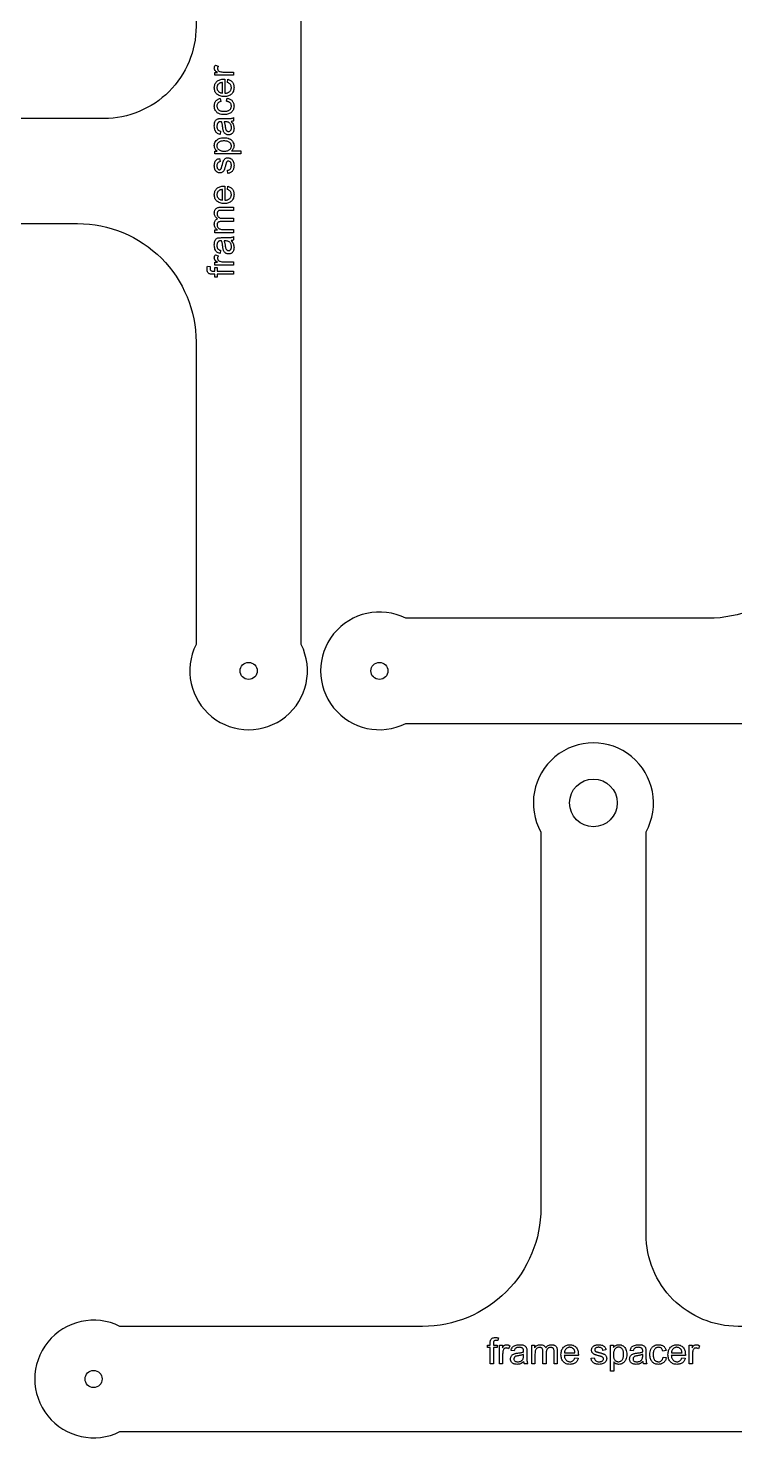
# Model space of a CAD drawing. Header units: millimetres. Extents: x 18 to 1175, y 18 to 1174.
# Drawn here: x 531 to 853, y 18 to 661 of the extents above; entities that cross this region are included whole.
import ezdxf

# ---------------------------------------------------------------- set-up
doc = ezdxf.new("R2010")
doc.units = ezdxf.units.MM
doc.layers.add('cut', color=5, linetype='Continuous', true_color=0x0000ff)
doc.layers.add('line engraving', color=1, linetype='Continuous', true_color=0xff0000)

msp = doc.modelspace()

# ---------------------------------------------------------------- linework, layer by layer
at = {"layer": 'cut', "color": 5, "true_color": 0x0000ff}
for points in [[(565.22, 619.86), (381.62, 619.86, 1.695342), (381.72, 571.91), (553.22, 571.91, -0.414214), (607.22, 517.91), (607.22, 379.86, 1.618034), (655.22, 379.86), (655.22, 811.86, 1.618034), (607.22, 811.86), (607.22, 661.86, -0.414214)], [(942.88, 433.86), (942.88, 617.46, 1.695342), (894.94, 617.36), (894.94, 445.86, -0.414214), (840.94, 391.86), (702.88, 391.86, 1.618034), (702.88, 343.86), (1134.88, 343.86, 1.618034), (1134.88, 391.86), (984.88, 391.86, -0.414214)], [(812.5, 110.83), (812.5, 294.43, 1.695342), (764.55, 294.33), (764.55, 122.83, -0.414214), (710.55, 68.83), (572.5, 68.83, 1.618034), (572.5, 20.83), (1004.5, 20.83, 1.618034), (1004.5, 68.83), (854.5, 68.83, -0.414214)]]:
    msp.add_lwpolyline(points, format="xyb", close=True, dxfattribs=at)
for centre, radius in [((631.22, 367.86), 3.9), ((690.88, 367.86), 3.9), ((788.5, 307.63), 10.9), ((560.5, 44.83), 3.9)]:
    msp.add_circle(centre, radius, dxfattribs=at)
at = {"layer": 'line engraving', "color": 1, "true_color": 0xff0000}
for points in [[(624.35, 639.57), (615.76, 639.57), (615.76, 640.88), (617.06, 640.88), (616.64, 641.12), (616.3, 641.36), (616.04, 641.59), (615.86, 641.8), (615.73, 642.02), (615.64, 642.25), (615.58, 642.49), (615.57, 642.74), (615.6, 643.11), (615.68, 643.48), (615.83, 643.86), (616.04, 644.23), (617.39, 643.73), (617.25, 643.47), (617.15, 643.2), (617.09, 642.93), (617.07, 642.66), (617.09, 642.43), (617.14, 642.21), (617.23, 642), (617.36, 641.81), (617.52, 641.63), (617.7, 641.48), (617.91, 641.36), (618.15, 641.26), (618.55, 641.16), (618.97, 641.08), (619.4, 641.04), (619.85, 641.02), (624.35, 641.02), (624.35, 639.57)], [(621.58, 636.25), (621.77, 637.75), (622.09, 637.66), (622.39, 637.54), (622.68, 637.4), (622.94, 637.25), (623.19, 637.07), (623.42, 636.88), (623.63, 636.67), (623.82, 636.44), (623.99, 636.19), (624.14, 635.92), (624.26, 635.64), (624.36, 635.34), (624.44, 635.02), (624.5, 634.69), (624.53, 634.34), (624.55, 633.98), (624.53, 633.52), (624.47, 633.08), (624.38, 632.67), (624.26, 632.29), (624.09, 631.92), (623.89, 631.59), (623.66, 631.28), (623.38, 630.99), (623.08, 630.73), (622.75, 630.5), (622.38, 630.31), (621.99, 630.16), (621.57, 630.04), (621.12, 629.95), (620.64, 629.9), (620.13, 629.88), (619.6, 629.9), (619.11, 629.95), (618.64, 630.04), (618.2, 630.16), (617.8, 630.32), (617.42, 630.51), (617.08, 630.74), (616.76, 631), (616.48, 631.29), (616.24, 631.6), (616.03, 631.93), (615.87, 632.28), (615.73, 632.65), (615.64, 633.05), (615.59, 633.46), (615.57, 633.9), (615.58, 634.32), (615.64, 634.72), (615.73, 635.1), (615.86, 635.46), (616.02, 635.8), (616.23, 636.12), (616.46, 636.43), (616.74, 636.71), (617.05, 636.97), (617.39, 637.19), (617.75, 637.38), (618.15, 637.53), (618.58, 637.65), (619.04, 637.73), (619.52, 637.79), (620.04, 637.8), (620.11, 637.8), (620.2, 637.8), (620.31, 637.8), (620.43, 637.79), (620.43, 631.39), (620.77, 631.42), (621.09, 631.47), (621.4, 631.54), (621.68, 631.63), (621.94, 631.74), (622.18, 631.87), (622.4, 632.02), (622.6, 632.19), (622.77, 632.37), (622.93, 632.57), (623.05, 632.78), (623.16, 633), (623.24, 633.23), (623.3, 633.47), (623.34, 633.72), (623.35, 633.98), (623.32, 634.37), (623.24, 634.73), (623.11, 635.05), (622.93, 635.35), (622.69, 635.62), (622.38, 635.86), (622.01, 636.07), (621.58, 636.25)], [(619.23, 631.47), (619.23, 636.27), (618.97, 636.24), (618.72, 636.19), (618.49, 636.14), (618.28, 636.08), (618.09, 636.01), (617.91, 635.92), (617.75, 635.82), (617.6, 635.72), (617.41, 635.54), (617.24, 635.34), (617.09, 635.14), (616.97, 634.92), (616.88, 634.68), (616.82, 634.44), (616.78, 634.18), (616.76, 633.91), (616.77, 633.67), (616.81, 633.43), (616.86, 633.2), (616.93, 632.99), (617.03, 632.78), (617.14, 632.59), (617.28, 632.4), (617.44, 632.22), (617.61, 632.06), (617.8, 631.92), (618, 631.8), (618.22, 631.69), (618.45, 631.61), (618.7, 631.54), (618.96, 631.5), (619.23, 631.47)], [(621.2, 627.69), (621.39, 629.12), (621.75, 629.05), (622.09, 628.96), (622.41, 628.84), (622.71, 628.7), (622.99, 628.54), (623.25, 628.36), (623.49, 628.15), (623.71, 627.92), (623.9, 627.67), (624.07, 627.41), (624.22, 627.13), (624.34, 626.84), (624.43, 626.54), (624.49, 626.22), (624.53, 625.89), (624.55, 625.55), (624.53, 625.12), (624.47, 624.71), (624.38, 624.32), (624.26, 623.96), (624.1, 623.61), (623.9, 623.29), (623.66, 622.99), (623.39, 622.71), (623.09, 622.46), (622.75, 622.24), (622.39, 622.06), (621.99, 621.91), (621.56, 621.79), (621.1, 621.71), (620.61, 621.66), (620.09, 621.64), (619.41, 621.67), (618.78, 621.75), (618.2, 621.9), (617.65, 622.1), (617.4, 622.22), (617.16, 622.36), (616.94, 622.51), (616.74, 622.68), (616.55, 622.86), (616.38, 623.06), (616.23, 623.28), (616.09, 623.5), (615.86, 623.99), (615.7, 624.49), (615.6, 625.01), (615.57, 625.55), (615.58, 625.9), (615.61, 626.22), (615.67, 626.53), (615.74, 626.83), (615.84, 627.11), (615.96, 627.37), (616.11, 627.61), (616.27, 627.84), (616.46, 628.06), (616.67, 628.25), (616.89, 628.42), (617.13, 628.57), (617.39, 628.71), (617.67, 628.82), (617.97, 628.91), (618.28, 628.98), (618.5, 627.57), (618.1, 627.45), (617.74, 627.29), (617.45, 627.09), (617.2, 626.85), (617.01, 626.58), (616.87, 626.29), (616.79, 625.96), (616.76, 625.61), (616.78, 625.34), (616.81, 625.09), (616.87, 624.84), (616.96, 624.61), (617.07, 624.4), (617.21, 624.19), (617.37, 624), (617.55, 623.82), (617.76, 623.66), (618, 623.52), (618.27, 623.4), (618.57, 623.31), (618.9, 623.23), (619.25, 623.18), (619.64, 623.15), (620.05, 623.14), (620.47, 623.15), (620.85, 623.18), (621.21, 623.23), (621.54, 623.3), (621.84, 623.4), (622.11, 623.51), (622.35, 623.64), (622.56, 623.8), (622.75, 623.97), (622.91, 624.16), (623.04, 624.35), (623.15, 624.56), (623.24, 624.79), (623.3, 625.02), (623.34, 625.27), (623.35, 625.53), (623.32, 625.94), (623.22, 626.32), (623.05, 626.66), (622.82, 626.96), (622.68, 627.1), (622.52, 627.22), (622.35, 627.33), (622.16, 627.43), (621.94, 627.52), (621.72, 627.59), (621.47, 627.65), (621.2, 627.69)], [(623.29, 618.48), (623.61, 618.08), (623.88, 617.68), (624.1, 617.3), (624.26, 616.92), (624.39, 616.54), (624.47, 616.14), (624.53, 615.74), (624.55, 615.31), (624.53, 614.97), (624.5, 614.65), (624.45, 614.34), (624.37, 614.06), (624.28, 613.8), (624.16, 613.56), (624.02, 613.34), (623.85, 613.14), (623.68, 612.96), (623.48, 612.8), (623.28, 612.67), (623.07, 612.57), (622.84, 612.48), (622.6, 612.42), (622.35, 612.39), (622.09, 612.38), (621.78, 612.39), (621.48, 612.45), (621.2, 612.54), (620.93, 612.66), (620.69, 612.82), (620.46, 613), (620.27, 613.19), (620.1, 613.42), (619.95, 613.66), (619.82, 613.91), (619.71, 614.18), (619.62, 614.46), (619.56, 614.71), (619.51, 615), (619.45, 615.35), (619.4, 615.76), (619.35, 616.18), (619.29, 616.58), (619.23, 616.95), (619.17, 617.29), (619.11, 617.6), (619.04, 617.88), (618.97, 618.13), (618.9, 618.36), (618.76, 618.36), (618.65, 618.36), (618.57, 618.36), (618.52, 618.36), (618.3, 618.36), (618.11, 618.34), (617.93, 618.31), (617.76, 618.26), (617.61, 618.2), (617.48, 618.13), (617.36, 618.05), (617.27, 617.95), (617.15, 617.8), (617.05, 617.64), (616.96, 617.46), (616.9, 617.26), (616.84, 617.04), (616.8, 616.81), (616.78, 616.56), (616.77, 616.29), (616.78, 616.04), (616.79, 615.81), (616.82, 615.6), (616.86, 615.4), (616.91, 615.22), (616.97, 615.05), (617.05, 614.91), (617.13, 614.78), (617.35, 614.55), (617.63, 614.35), (617.98, 614.18), (618.41, 614.05), (618.21, 612.63), (617.78, 612.74), (617.39, 612.88), (617.04, 613.06), (616.74, 613.27), (616.47, 613.51), (616.24, 613.81), (616.04, 614.16), (615.87, 614.55), (615.74, 614.99), (615.64, 615.46), (615.59, 615.97), (615.57, 616.5), (615.58, 617.03), (615.63, 617.5), (615.71, 617.92), (615.83, 618.29), (615.96, 618.61), (616.12, 618.89), (616.29, 619.12), (616.48, 619.3), (616.69, 619.45), (616.92, 619.58), (617.18, 619.68), (617.47, 619.75), (617.69, 619.79), (617.99, 619.81), (618.36, 619.82), (618.81, 619.83), (620.75, 619.83), (621.24, 619.83), (621.67, 619.83), (622.06, 619.84), (622.41, 619.85), (622.71, 619.86), (622.96, 619.88), (623.16, 619.9), (623.32, 619.92), (623.59, 619.98), (623.85, 620.06), (624.1, 620.16), (624.35, 620.29), (624.35, 618.77), (624.12, 618.66), (623.86, 618.58), (623.59, 618.52), (623.29, 618.48)], [(620.04, 618.36), (620.12, 618.14), (620.2, 617.91), (620.27, 617.65), (620.34, 617.36), (620.41, 617.05), (620.47, 616.72), (620.53, 616.36), (620.59, 615.98), (620.66, 615.56), (620.73, 615.21), (620.8, 614.93), (620.88, 614.71), (620.97, 614.53), (621.08, 614.38), (621.21, 614.24), (621.35, 614.13), (621.51, 614.04), (621.68, 613.98), (621.86, 613.94), (622.05, 613.93), (622.33, 613.96), (622.58, 614.04), (622.81, 614.18), (623.02, 614.37), (623.19, 614.62), (623.31, 614.91), (623.38, 615.26), (623.41, 615.66), (623.38, 616.07), (623.31, 616.46), (623.2, 616.82), (623.04, 617.16), (622.84, 617.46), (622.6, 617.73), (622.33, 617.95), (622.03, 618.12), (621.75, 618.22), (621.42, 618.3), (621.03, 618.34), (620.57, 618.36), (620.04, 618.36)], [(627.64, 603.66), (615.76, 603.66), (615.76, 604.98), (616.88, 604.98), (616.57, 605.23), (616.3, 605.48), (616.08, 605.75), (615.89, 606.04), (615.75, 606.35), (615.65, 606.7), (615.59, 607.07), (615.57, 607.47), (615.6, 608.01), (615.71, 608.51), (615.88, 608.98), (616.13, 609.42), (616.44, 609.81), (616.82, 610.15), (617.24, 610.45), (617.73, 610.69), (618.26, 610.87), (618.81, 611.01), (619.39, 611.09), (619.99, 611.11), (620.63, 611.09), (621.24, 611), (621.82, 610.85), (622.37, 610.64), (622.62, 610.52), (622.86, 610.38), (623.09, 610.23), (623.3, 610.06), (623.49, 609.88), (623.67, 609.69), (623.84, 609.49), (623.98, 609.27), (624.23, 608.81), (624.41, 608.34), (624.51, 607.86), (624.55, 607.37), (624.53, 607.01), (624.47, 606.68), (624.37, 606.36), (624.24, 606.06), (624.07, 605.79), (623.89, 605.54), (623.69, 605.31), (623.46, 605.11), (627.64, 605.11), (627.64, 603.66)], [(620.1, 604.97), (620.51, 604.99), (620.88, 605.02), (621.23, 605.07), (621.55, 605.14), (621.84, 605.24), (622.11, 605.35), (622.34, 605.49), (622.56, 605.65), (622.74, 605.82), (622.9, 606), (623.04, 606.19), (623.15, 606.39), (623.24, 606.6), (623.3, 606.81), (623.34, 607.04), (623.35, 607.27), (623.34, 607.51), (623.3, 607.74), (623.23, 607.96), (623.14, 608.17), (623.03, 608.38), (622.89, 608.57), (622.72, 608.76), (622.53, 608.93), (622.31, 609.1), (622.06, 609.24), (621.78, 609.36), (621.48, 609.45), (621.15, 609.53), (620.79, 609.58), (620.4, 609.62), (619.98, 609.63), (619.59, 609.62), (619.21, 609.58), (618.87, 609.53), (618.55, 609.46), (618.25, 609.36), (617.98, 609.25), (617.74, 609.11), (617.52, 608.95), (617.33, 608.78), (617.17, 608.6), (617.03, 608.41), (616.91, 608.21), (616.82, 608), (616.76, 607.79), (616.72, 607.57), (616.71, 607.34), (616.72, 607.11), (616.76, 606.89), (616.83, 606.67), (616.92, 606.46), (617.05, 606.26), (617.2, 606.06), (617.37, 605.87), (617.58, 605.69), (617.81, 605.52), (618.06, 605.38), (618.34, 605.25), (618.64, 605.15), (618.97, 605.08), (619.32, 605.02), (619.7, 604.99), (620.1, 604.97)], [(621.79, 594.79), (621.56, 596.23), (621.97, 596.32), (622.33, 596.46), (622.63, 596.66), (622.89, 596.91), (623.09, 597.21), (623.23, 597.57), (623.32, 597.98), (623.35, 598.45), (623.34, 598.7), (623.32, 598.92), (623.29, 599.13), (623.25, 599.33), (623.19, 599.51), (623.12, 599.67), (623.04, 599.81), (622.94, 599.94), (622.73, 600.16), (622.5, 600.31), (622.25, 600.4), (621.98, 600.43), (621.75, 600.4), (621.54, 600.32), (621.36, 600.19), (621.2, 600), (621.15, 599.91), (621.1, 599.79), (621.04, 599.65), (620.98, 599.48), (620.92, 599.28), (620.85, 599.05), (620.78, 598.79), (620.71, 598.51), (620.61, 598.13), (620.52, 597.77), (620.42, 597.45), (620.33, 597.16), (620.25, 596.89), (620.17, 596.66), (620.09, 596.46), (620.01, 596.29), (619.85, 596), (619.66, 595.75), (619.44, 595.53), (619.19, 595.35), (618.93, 595.21), (618.65, 595.11), (618.35, 595.05), (618.04, 595.03), (617.76, 595.05), (617.49, 595.1), (617.23, 595.18), (616.98, 595.3), (616.74, 595.44), (616.53, 595.61), (616.34, 595.8), (616.16, 596.01), (616.04, 596.2), (615.93, 596.41), (615.83, 596.66), (615.74, 596.94), (615.66, 597.24), (615.61, 597.55), (615.58, 597.87), (615.57, 598.2), (615.58, 598.69), (615.64, 599.15), (615.73, 599.57), (615.86, 599.97), (616.02, 600.33), (616.2, 600.64), (616.41, 600.89), (616.65, 601.1), (616.92, 601.27), (617.23, 601.41), (617.58, 601.52), (617.98, 601.6), (618.17, 600.18), (617.86, 600.11), (617.58, 599.99), (617.34, 599.83), (617.14, 599.62), (616.97, 599.36), (616.86, 599.05), (616.79, 598.7), (616.76, 598.3), (616.77, 598.06), (616.78, 597.84), (616.81, 597.63), (616.85, 597.44), (616.89, 597.27), (616.95, 597.12), (617.02, 596.99), (617.1, 596.87), (617.27, 596.68), (617.46, 596.55), (617.66, 596.47), (617.87, 596.44), (618.01, 596.45), (618.14, 596.48), (618.26, 596.54), (618.38, 596.62), (618.49, 596.72), (618.6, 596.85), (618.69, 597), (618.77, 597.18), (618.79, 597.24), (618.82, 597.34), (618.86, 597.46), (618.9, 597.61), (618.95, 597.78), (619.01, 597.98), (619.07, 598.21), (619.14, 598.46), (619.24, 598.83), (619.34, 599.18), (619.43, 599.49), (619.52, 599.77), (619.6, 600.03), (619.68, 600.25), (619.75, 600.45), (619.82, 600.62), (619.96, 600.91), (620.14, 601.16), (620.35, 601.39), (620.58, 601.58), (620.85, 601.73), (621.14, 601.84), (621.47, 601.9), (621.83, 601.93), (622.19, 601.9), (622.53, 601.82), (622.87, 601.69), (623.2, 601.5), (623.5, 601.26), (623.77, 600.98), (624, 600.65), (624.19, 600.27), (624.35, 599.86), (624.46, 599.42), (624.52, 598.96), (624.55, 598.46), (624.53, 598.06), (624.5, 597.68), (624.45, 597.32), (624.37, 596.99), (624.27, 596.68), (624.15, 596.4), (624.01, 596.14), (623.85, 595.91), (623.67, 595.7), (623.46, 595.51), (623.23, 595.34), (622.99, 595.19), (622.72, 595.06), (622.43, 594.95), (622.12, 594.86), (621.79, 594.79)], [(621.58, 587.44), (621.77, 588.94), (622.09, 588.84), (622.39, 588.73), (622.68, 588.59), (622.94, 588.43), (623.19, 588.26), (623.42, 588.07), (623.63, 587.85), (623.82, 587.62), (623.99, 587.37), (624.14, 587.11), (624.26, 586.83), (624.36, 586.53), (624.44, 586.21), (624.5, 585.88), (624.53, 585.53), (624.55, 585.16), (624.53, 584.7), (624.47, 584.27), (624.38, 583.86), (624.26, 583.47), (624.09, 583.11), (623.89, 582.78), (623.66, 582.46), (623.38, 582.17), (623.08, 581.92), (622.75, 581.69), (622.38, 581.5), (621.99, 581.35), (621.57, 581.23), (621.12, 581.14), (620.64, 581.09), (620.13, 581.07), (619.6, 581.09), (619.11, 581.14), (618.64, 581.23), (618.2, 581.35), (617.8, 581.51), (617.42, 581.7), (617.08, 581.92), (616.76, 582.19), (616.48, 582.48), (616.24, 582.79), (616.03, 583.12), (615.87, 583.47), (615.73, 583.84), (615.64, 584.23), (615.59, 584.65), (615.57, 585.08), (615.58, 585.5), (615.64, 585.9), (615.73, 586.29), (615.86, 586.65), (616.02, 586.99), (616.23, 587.31), (616.46, 587.61), (616.74, 587.9), (617.05, 588.15), (617.39, 588.38), (617.75, 588.56), (618.15, 588.72), (618.58, 588.84), (619.04, 588.92), (619.52, 588.97), (620.04, 588.99), (620.11, 588.99), (620.2, 588.99), (620.31, 588.99), (620.43, 588.98), (620.43, 582.57), (620.77, 582.6), (621.09, 582.66), (621.4, 582.73), (621.68, 582.82), (621.94, 582.93), (622.18, 583.06), (622.4, 583.21), (622.6, 583.38), (622.77, 583.56), (622.93, 583.76), (623.05, 583.97), (623.16, 584.18), (623.24, 584.41), (623.3, 584.66), (623.34, 584.91), (623.35, 585.17), (623.32, 585.56), (623.24, 585.91), (623.11, 586.24), (622.93, 586.54), (622.69, 586.81), (622.38, 587.05), (622.01, 587.26), (621.58, 587.44)], [(619.23, 582.66), (619.23, 587.45), (618.97, 587.42), (618.72, 587.38), (618.49, 587.33), (618.28, 587.27), (618.09, 587.19), (617.91, 587.11), (617.75, 587.01), (617.6, 586.9), (617.41, 586.72), (617.24, 586.53), (617.09, 586.32), (616.97, 586.1), (616.88, 585.87), (616.82, 585.63), (616.78, 585.37), (616.76, 585.1), (616.77, 584.85), (616.81, 584.62), (616.86, 584.39), (616.93, 584.18), (617.03, 583.97), (617.14, 583.77), (617.28, 583.59), (617.44, 583.41), (617.61, 583.25), (617.8, 583.11), (618, 582.99), (618.22, 582.88), (618.45, 582.8), (618.7, 582.73), (618.96, 582.68), (619.23, 582.66)], [(624.35, 567.75), (615.76, 567.75), (615.76, 569.06), (616.97, 569.06), (616.67, 569.28), (616.4, 569.53), (616.16, 569.81), (615.95, 570.13), (615.78, 570.48), (615.66, 570.85), (615.59, 571.24), (615.57, 571.66), (615.59, 572.12), (615.67, 572.53), (615.79, 572.9), (615.96, 573.23), (616.18, 573.51), (616.44, 573.75), (616.73, 573.94), (617.07, 574.09), (616.72, 574.35), (616.41, 574.64), (616.15, 574.94), (615.94, 575.26), (615.78, 575.6), (615.66, 575.96), (615.59, 576.34), (615.57, 576.74), (615.58, 577.05), (615.61, 577.34), (615.67, 577.62), (615.74, 577.87), (615.84, 578.11), (615.96, 578.33), (616.11, 578.53), (616.27, 578.71), (616.46, 578.87), (616.68, 579.01), (616.91, 579.13), (617.17, 579.22), (617.46, 579.3), (617.77, 579.35), (618.1, 579.38), (618.45, 579.4), (624.35, 579.4), (624.35, 577.95), (618.94, 577.95), (618.53, 577.94), (618.19, 577.91), (617.9, 577.87), (617.68, 577.81), (617.5, 577.72), (617.33, 577.61), (617.19, 577.46), (617.06, 577.29), (616.96, 577.1), (616.89, 576.89), (616.84, 576.66), (616.83, 576.42), (616.84, 576.2), (616.87, 575.98), (616.91, 575.78), (616.98, 575.59), (617.06, 575.41), (617.17, 575.23), (617.29, 575.07), (617.43, 574.91), (617.59, 574.77), (617.78, 574.65), (617.98, 574.55), (618.21, 574.46), (618.47, 574.4), (618.74, 574.35), (619.04, 574.32), (619.36, 574.32), (624.35, 574.32), (624.35, 572.86), (618.77, 572.86), (618.31, 572.84), (617.92, 572.77), (617.59, 572.66), (617.31, 572.5), (617.2, 572.41), (617.1, 572.3), (617.02, 572.17), (616.95, 572.03), (616.9, 571.88), (616.86, 571.71), (616.84, 571.53), (616.83, 571.34), (616.85, 571.04), (616.91, 570.75), (617.01, 570.47), (617.15, 570.2), (617.33, 569.96), (617.55, 569.75), (617.81, 569.58), (618.1, 569.45), (618.44, 569.34), (618.86, 569.27), (619.34, 569.23), (619.89, 569.21), (624.35, 569.21), (624.35, 567.75)], [(623.29, 564.15), (623.61, 563.75), (623.88, 563.35), (624.1, 562.97), (624.26, 562.59), (624.39, 562.21), (624.47, 561.81), (624.53, 561.41), (624.55, 560.98), (624.53, 560.64), (624.5, 560.32), (624.45, 560.01), (624.37, 559.73), (624.28, 559.47), (624.16, 559.23), (624.02, 559.01), (623.85, 558.81), (623.68, 558.63), (623.48, 558.47), (623.28, 558.34), (623.07, 558.24), (622.84, 558.15), (622.6, 558.09), (622.35, 558.06), (622.09, 558.05), (621.78, 558.06), (621.48, 558.12), (621.2, 558.21), (620.93, 558.33), (620.69, 558.49), (620.46, 558.67), (620.27, 558.87), (620.1, 559.09), (619.95, 559.33), (619.82, 559.58), (619.71, 559.85), (619.62, 560.13), (619.56, 560.38), (619.51, 560.67), (619.45, 561.02), (619.4, 561.43), (619.35, 561.85), (619.29, 562.25), (619.23, 562.62), (619.17, 562.96), (619.11, 563.27), (619.04, 563.55), (618.97, 563.8), (618.9, 564.03), (618.76, 564.03), (618.65, 564.03), (618.57, 564.03), (618.52, 564.03), (618.3, 564.03), (618.11, 564.01), (617.93, 563.98), (617.76, 563.93), (617.61, 563.87), (617.48, 563.8), (617.36, 563.72), (617.27, 563.62), (617.15, 563.47), (617.05, 563.31), (616.96, 563.13), (616.9, 562.93), (616.84, 562.71), (616.8, 562.48), (616.78, 562.23), (616.77, 561.96), (616.78, 561.71), (616.79, 561.48), (616.82, 561.27), (616.86, 561.07), (616.91, 560.89), (616.97, 560.72), (617.05, 560.58), (617.13, 560.45), (617.35, 560.22), (617.63, 560.02), (617.98, 559.85), (618.41, 559.72), (618.21, 558.3), (617.78, 558.41), (617.39, 558.55), (617.04, 558.73), (616.74, 558.94), (616.47, 559.18), (616.24, 559.48), (616.04, 559.83), (615.87, 560.22), (615.74, 560.66), (615.64, 561.13), (615.59, 561.64), (615.57, 562.17), (615.58, 562.7), (615.63, 563.17), (615.71, 563.59), (615.83, 563.96), (615.96, 564.28), (616.12, 564.56), (616.29, 564.79), (616.48, 564.97), (616.69, 565.12), (616.92, 565.25), (617.18, 565.35), (617.47, 565.42), (617.69, 565.46), (617.99, 565.48), (618.36, 565.49), (618.81, 565.5), (620.75, 565.5), (621.24, 565.5), (621.67, 565.5), (622.06, 565.51), (622.41, 565.52), (622.71, 565.53), (622.96, 565.55), (623.16, 565.57), (623.32, 565.59), (623.59, 565.65), (623.85, 565.73), (624.1, 565.83), (624.35, 565.96), (624.35, 564.44), (624.12, 564.33), (623.86, 564.25), (623.59, 564.19), (623.29, 564.15)], [(620.04, 564.03), (620.12, 563.81), (620.2, 563.58), (620.27, 563.32), (620.34, 563.03), (620.41, 562.72), (620.47, 562.39), (620.53, 562.03), (620.59, 561.65), (620.66, 561.23), (620.73, 560.88), (620.8, 560.6), (620.88, 560.38), (620.97, 560.2), (621.08, 560.05), (621.21, 559.91), (621.35, 559.8), (621.51, 559.71), (621.68, 559.65), (621.86, 559.61), (622.05, 559.6), (622.33, 559.63), (622.58, 559.71), (622.81, 559.85), (623.02, 560.04), (623.19, 560.29), (623.31, 560.58), (623.38, 560.93), (623.41, 561.33), (623.38, 561.74), (623.31, 562.13), (623.2, 562.49), (623.04, 562.83), (622.84, 563.13), (622.6, 563.4), (622.33, 563.62), (622.03, 563.79), (621.75, 563.89), (621.42, 563.97), (621.03, 564.01), (620.57, 564.03), (620.04, 564.03)], [(624.35, 553.01), (615.76, 553.01), (615.76, 554.32), (617.06, 554.32), (616.64, 554.56), (616.3, 554.8), (616.04, 555.03), (615.86, 555.24), (615.73, 555.46), (615.64, 555.69), (615.58, 555.93), (615.57, 556.18), (615.6, 556.55), (615.68, 556.92), (615.83, 557.3), (616.04, 557.67), (617.39, 557.17), (617.25, 556.91), (617.15, 556.64), (617.09, 556.37), (617.07, 556.11), (617.09, 555.87), (617.14, 555.65), (617.23, 555.44), (617.36, 555.25), (617.52, 555.07), (617.7, 554.92), (617.91, 554.8), (618.15, 554.71), (618.55, 554.6), (618.97, 554.52), (619.4, 554.48), (619.85, 554.46), (624.35, 554.46), (624.35, 553.01)], [(624.35, 548.77), (616.89, 548.77), (616.89, 547.48), (615.76, 547.48), (615.76, 548.77), (614.85, 548.77), (614.44, 548.78), (614.09, 548.81), (613.8, 548.85), (613.56, 548.92), (613.29, 549.05), (613.05, 549.21), (612.83, 549.42), (612.64, 549.66), (612.49, 549.95), (612.38, 550.3), (612.31, 550.7), (612.29, 551.15), (612.3, 551.46), (612.33, 551.79), (612.37, 552.14), (612.44, 552.51), (613.71, 552.29), (613.67, 552.06), (613.65, 551.85), (613.63, 551.63), (613.62, 551.43), (613.64, 551.12), (613.7, 550.86), (613.78, 550.65), (613.91, 550.49), (614.08, 550.37), (614.31, 550.29), (614.61, 550.23), (614.97, 550.22), (615.76, 550.22), (615.76, 551.89), (616.89, 551.89), (616.89, 550.22), (624.35, 550.22), (624.35, 548.77)], [(741.41, 51.7), (741.41, 59.16), (740.12, 59.16), (740.12, 60.29), (741.41, 60.29), (741.41, 61.2), (741.42, 61.61), (741.45, 61.96), (741.5, 62.25), (741.56, 62.49), (741.69, 62.76), (741.85, 63), (742.06, 63.22), (742.3, 63.41), (742.59, 63.56), (742.94, 63.67), (743.34, 63.74), (743.79, 63.76), (744.1, 63.75), (744.43, 63.72), (744.78, 63.68), (745.15, 63.61), (744.93, 62.34), (744.7, 62.38), (744.49, 62.41), (744.28, 62.42), (744.07, 62.43), (743.76, 62.41), (743.5, 62.35), (743.29, 62.27), (743.13, 62.14), (743.01, 61.97), (742.93, 61.74), (742.87, 61.44), (742.86, 61.08), (742.86, 60.29), (744.53, 60.29), (744.53, 59.16), (742.86, 59.16), (742.86, 51.7), (741.41, 51.7)], [(745.65, 51.7), (745.65, 60.29), (746.96, 60.29), (746.96, 58.99), (747.2, 59.41), (747.44, 59.75), (747.67, 60.01), (747.88, 60.19), (748.1, 60.32), (748.33, 60.41), (748.57, 60.47), (748.82, 60.48), (749.19, 60.45), (749.56, 60.37), (749.94, 60.22), (750.32, 60.01), (749.81, 58.66), (749.55, 58.8), (749.28, 58.9), (749.01, 58.96), (748.75, 58.98), (748.51, 58.96), (748.29, 58.91), (748.08, 58.82), (747.89, 58.69), (747.71, 58.53), (747.56, 58.35), (747.44, 58.14), (747.35, 57.9), (747.24, 57.5), (747.16, 57.08), (747.12, 56.65), (747.1, 56.2), (747.1, 51.7), (745.65, 51.7)], [(756.79, 52.76), (756.39, 52.44), (755.99, 52.17), (755.61, 51.95), (755.23, 51.79), (754.85, 51.66), (754.45, 51.58), (754.05, 51.52), (753.62, 51.5), (753.28, 51.52), (752.96, 51.55), (752.65, 51.6), (752.37, 51.68), (752.11, 51.77), (751.87, 51.89), (751.65, 52.03), (751.45, 52.2), (751.27, 52.37), (751.12, 52.57), (750.98, 52.77), (750.88, 52.98), (750.79, 53.21), (750.74, 53.45), (750.7, 53.7), (750.69, 53.96), (750.71, 54.27), (750.76, 54.57), (750.85, 54.85), (750.97, 55.12), (751.13, 55.36), (751.31, 55.59), (751.51, 55.78), (751.73, 55.95), (751.97, 56.1), (752.22, 56.23), (752.49, 56.34), (752.77, 56.43), (753.02, 56.49), (753.31, 56.54), (753.66, 56.6), (754.07, 56.65), (754.5, 56.7), (754.89, 56.76), (755.26, 56.82), (755.6, 56.88), (755.91, 56.94), (756.19, 57.01), (756.44, 57.08), (756.67, 57.15), (756.67, 57.29), (756.67, 57.4), (756.67, 57.48), (756.67, 57.53), (756.67, 57.75), (756.65, 57.94), (756.62, 58.12), (756.57, 58.29), (756.51, 58.44), (756.44, 58.57), (756.36, 58.69), (756.26, 58.78), (756.11, 58.9), (755.95, 59), (755.77, 59.09), (755.57, 59.16), (755.35, 59.21), (755.12, 59.25), (754.87, 59.27), (754.6, 59.28), (754.35, 59.27), (754.12, 59.26), (753.91, 59.23), (753.71, 59.19), (753.53, 59.14), (753.36, 59.08), (753.22, 59), (753.09, 58.92), (752.86, 58.7), (752.66, 58.42), (752.5, 58.07), (752.36, 57.64), (750.94, 57.84), (751.05, 58.27), (751.2, 58.66), (751.37, 59.01), (751.58, 59.31), (751.82, 59.58), (752.12, 59.81), (752.47, 60.01), (752.86, 60.18), (753.3, 60.31), (753.77, 60.41), (754.28, 60.46), (754.81, 60.48), (755.34, 60.47), (755.81, 60.42), (756.23, 60.34), (756.6, 60.22), (756.92, 60.09), (757.2, 59.93), (757.43, 59.76), (757.61, 59.57), (757.76, 59.36), (757.89, 59.13), (757.99, 58.87), (758.07, 58.58), (758.1, 58.36), (758.12, 58.06), (758.13, 57.69), (758.14, 57.24), (758.14, 55.3), (758.14, 54.81), (758.14, 54.38), (758.15, 53.99), (758.16, 53.64), (758.17, 53.34), (758.19, 53.09), (758.21, 52.89), (758.23, 52.73), (758.29, 52.46), (758.37, 52.2), (758.47, 51.95), (758.6, 51.7), (757.08, 51.7), (756.98, 51.93), (756.89, 52.19), (756.83, 52.46), (756.79, 52.76)], [(760.4, 51.7), (760.4, 60.29), (761.7, 60.29), (761.7, 59.08), (761.92, 59.38), (762.17, 59.65), (762.45, 59.89), (762.77, 60.1), (763.12, 60.27), (763.49, 60.39), (763.89, 60.46), (764.3, 60.48), (764.76, 60.46), (765.17, 60.38), (765.54, 60.26), (765.87, 60.09), (766.15, 59.87), (766.39, 59.61), (766.58, 59.32), (766.73, 58.98), (766.99, 59.33), (767.28, 59.64), (767.58, 59.9), (767.9, 60.11), (768.24, 60.27), (768.6, 60.39), (768.98, 60.46), (769.38, 60.48), (769.69, 60.47), (769.98, 60.44), (770.26, 60.38), (770.51, 60.31), (770.75, 60.21), (770.97, 60.09), (771.17, 59.94), (771.35, 59.78), (771.51, 59.59), (771.65, 59.37), (771.77, 59.14), (771.86, 58.88), (771.94, 58.59), (771.99, 58.28), (772.03, 57.95), (772.04, 57.6), (772.04, 51.7), (770.59, 51.7), (770.59, 57.11), (770.58, 57.52), (770.55, 57.86), (770.51, 58.15), (770.45, 58.37), (770.36, 58.55), (770.25, 58.72), (770.1, 58.86), (769.93, 58.99), (769.74, 59.09), (769.53, 59.16), (769.3, 59.21), (769.06, 59.22), (768.84, 59.21), (768.63, 59.18), (768.42, 59.14), (768.23, 59.07), (768.05, 58.99), (767.87, 58.88), (767.71, 58.76), (767.55, 58.62), (767.41, 58.46), (767.29, 58.27), (767.19, 58.07), (767.11, 57.84), (767.04, 57.58), (766.99, 57.31), (766.97, 57.01), (766.96, 56.69), (766.96, 51.7), (765.5, 51.7), (765.5, 57.28), (765.48, 57.74), (765.41, 58.13), (765.3, 58.46), (765.14, 58.74), (765.05, 58.85), (764.94, 58.95), (764.81, 59.03), (764.67, 59.1), (764.52, 59.15), (764.35, 59.19), (764.17, 59.21), (763.98, 59.22), (763.68, 59.2), (763.39, 59.14), (763.11, 59.04), (762.84, 58.9), (762.6, 58.72), (762.39, 58.5), (762.22, 58.24), (762.09, 57.95), (761.98, 57.61), (761.91, 57.19), (761.87, 56.71), (761.85, 56.16), (761.85, 51.7), (760.4, 51.7)], [(780.08, 54.47), (781.58, 54.28), (781.48, 53.96), (781.37, 53.66), (781.23, 53.37), (781.07, 53.11), (780.9, 52.86), (780.71, 52.63), (780.49, 52.42), (780.26, 52.23), (780.01, 52.06), (779.75, 51.91), (779.47, 51.79), (779.17, 51.69), (778.85, 51.61), (778.52, 51.55), (778.17, 51.52), (777.8, 51.5), (777.34, 51.52), (776.91, 51.58), (776.5, 51.67), (776.11, 51.79), (775.75, 51.96), (775.42, 52.16), (775.1, 52.39), (774.81, 52.67), (774.56, 52.97), (774.33, 53.3), (774.14, 53.67), (773.99, 54.06), (773.87, 54.48), (773.78, 54.93), (773.73, 55.41), (773.71, 55.92), (773.73, 56.45), (773.78, 56.94), (773.87, 57.41), (773.99, 57.85), (774.15, 58.25), (774.34, 58.63), (774.57, 58.97), (774.83, 59.29), (775.12, 59.57), (775.43, 59.81), (775.76, 60.02), (776.11, 60.18), (776.48, 60.32), (776.87, 60.41), (777.29, 60.47), (777.72, 60.48), (778.14, 60.47), (778.55, 60.41), (778.93, 60.32), (779.29, 60.19), (779.63, 60.03), (779.95, 59.82), (780.26, 59.59), (780.54, 59.31), (780.79, 59), (781.02, 58.66), (781.2, 58.3), (781.36, 57.9), (781.48, 57.47), (781.56, 57.01), (781.61, 56.53), (781.63, 56.01), (781.63, 55.94), (781.63, 55.85), (781.63, 55.74), (781.62, 55.62), (775.22, 55.62), (775.25, 55.28), (775.3, 54.96), (775.37, 54.65), (775.46, 54.37), (775.57, 54.11), (775.7, 53.87), (775.85, 53.65), (776.02, 53.45), (776.2, 53.28), (776.4, 53.12), (776.61, 53), (776.83, 52.89), (777.06, 52.81), (777.3, 52.75), (777.55, 52.71), (777.81, 52.7), (778.2, 52.73), (778.55, 52.81), (778.88, 52.94), (779.18, 53.12), (779.45, 53.36), (779.69, 53.67), (779.9, 54.04), (780.08, 54.47)], [(775.3, 56.82), (780.09, 56.82), (780.06, 57.08), (780.02, 57.33), (779.97, 57.56), (779.91, 57.77), (779.83, 57.96), (779.75, 58.14), (779.65, 58.3), (779.54, 58.45), (779.36, 58.64), (779.17, 58.81), (778.96, 58.96), (778.74, 59.08), (778.51, 59.17), (778.27, 59.23), (778.01, 59.27), (777.74, 59.29), (777.49, 59.28), (777.26, 59.24), (777.03, 59.19), (776.82, 59.12), (776.61, 59.02), (776.41, 58.91), (776.23, 58.77), (776.05, 58.62), (775.89, 58.44), (775.75, 58.25), (775.63, 58.05), (775.52, 57.83), (775.44, 57.6), (775.37, 57.35), (775.32, 57.09), (775.3, 56.82)], [(787.43, 54.26), (788.87, 54.49), (788.96, 54.08), (789.1, 53.72), (789.3, 53.42), (789.55, 53.16), (789.85, 52.96), (790.21, 52.82), (790.63, 52.73), (791.1, 52.7), (791.34, 52.71), (791.56, 52.73), (791.77, 52.76), (791.97, 52.8), (792.15, 52.86), (792.31, 52.93), (792.45, 53.01), (792.58, 53.11), (792.8, 53.32), (792.95, 53.55), (793.04, 53.8), (793.07, 54.07), (793.04, 54.3), (792.96, 54.51), (792.83, 54.69), (792.64, 54.85), (792.55, 54.9), (792.44, 54.95), (792.29, 55.01), (792.12, 55.07), (791.92, 55.13), (791.69, 55.2), (791.44, 55.27), (791.15, 55.34), (790.77, 55.44), (790.41, 55.53), (790.09, 55.63), (789.8, 55.72), (789.53, 55.8), (789.3, 55.88), (789.1, 55.96), (788.93, 56.04), (788.64, 56.2), (788.39, 56.39), (788.17, 56.61), (787.99, 56.86), (787.85, 57.12), (787.75, 57.4), (787.69, 57.7), (787.67, 58.01), (787.69, 58.29), (787.74, 58.56), (787.82, 58.82), (787.94, 59.07), (788.08, 59.31), (788.25, 59.52), (788.44, 59.71), (788.65, 59.89), (788.84, 60.01), (789.05, 60.12), (789.3, 60.22), (789.58, 60.31), (789.88, 60.39), (790.19, 60.44), (790.51, 60.47), (790.84, 60.48), (791.33, 60.47), (791.79, 60.41), (792.21, 60.32), (792.61, 60.19), (792.97, 60.03), (793.28, 59.85), (793.53, 59.64), (793.74, 59.4), (793.91, 59.13), (794.05, 58.82), (794.16, 58.47), (794.24, 58.07), (792.82, 57.88), (792.75, 58.19), (792.63, 58.47), (792.47, 58.71), (792.26, 58.91), (792, 59.08), (791.69, 59.19), (791.34, 59.26), (790.94, 59.29), (790.7, 59.28), (790.48, 59.27), (790.27, 59.24), (790.08, 59.2), (789.91, 59.16), (789.76, 59.1), (789.63, 59.03), (789.51, 58.95), (789.32, 58.78), (789.19, 58.59), (789.11, 58.39), (789.08, 58.18), (789.09, 58.04), (789.13, 57.91), (789.18, 57.79), (789.26, 57.67), (789.36, 57.56), (789.49, 57.45), (789.64, 57.36), (789.82, 57.28), (789.88, 57.26), (789.98, 57.23), (790.1, 57.19), (790.25, 57.15), (790.42, 57.1), (790.62, 57.04), (790.85, 56.98), (791.1, 56.91), (791.47, 56.81), (791.82, 56.71), (792.13, 56.62), (792.41, 56.53), (792.67, 56.45), (792.9, 56.37), (793.09, 56.3), (793.26, 56.23), (793.55, 56.09), (793.8, 55.91), (794.03, 55.7), (794.22, 55.47), (794.37, 55.2), (794.48, 54.91), (794.54, 54.58), (794.57, 54.22), (794.54, 53.86), (794.46, 53.52), (794.33, 53.18), (794.14, 52.85), (793.91, 52.55), (793.62, 52.28), (793.29, 52.05), (792.92, 51.86), (792.5, 51.7), (792.06, 51.59), (791.6, 51.53), (791.1, 51.5), (790.7, 51.52), (790.32, 51.55), (789.96, 51.6), (789.63, 51.68), (789.32, 51.78), (789.04, 51.9), (788.78, 52.04), (788.55, 52.2), (788.34, 52.38), (788.15, 52.59), (787.98, 52.82), (787.83, 53.06), (787.7, 53.33), (787.59, 53.62), (787.5, 53.93), (787.43, 54.26)], [(796.3, 48.41), (796.3, 60.29), (797.62, 60.29), (797.62, 59.17), (797.87, 59.48), (798.12, 59.75), (798.4, 59.97), (798.68, 60.16), (798.99, 60.3), (799.34, 60.4), (799.71, 60.46), (800.12, 60.48), (800.65, 60.45), (801.15, 60.34), (801.62, 60.17), (802.06, 59.92), (802.45, 59.61), (802.79, 59.23), (803.09, 58.81), (803.33, 58.32), (803.51, 57.79), (803.65, 57.24), (803.73, 56.66), (803.76, 56.06), (803.73, 55.42), (803.64, 54.81), (803.49, 54.23), (803.28, 53.68), (803.16, 53.43), (803.02, 53.19), (802.87, 52.96), (802.7, 52.75), (802.52, 52.56), (802.33, 52.38), (802.13, 52.21), (801.91, 52.07), (801.45, 51.82), (800.98, 51.64), (800.5, 51.54), (800.01, 51.5), (799.66, 51.52), (799.32, 51.58), (799, 51.68), (798.7, 51.81), (798.43, 51.98), (798.18, 52.16), (797.95, 52.36), (797.75, 52.59), (797.75, 48.41), (796.3, 48.41)], [(797.62, 55.95), (797.63, 55.54), (797.66, 55.17), (797.71, 54.82), (797.78, 54.5), (797.88, 54.21), (797.99, 53.94), (798.13, 53.71), (798.29, 53.49), (798.46, 53.31), (798.64, 53.15), (798.83, 53.01), (799.03, 52.9), (799.24, 52.81), (799.45, 52.75), (799.68, 52.71), (799.91, 52.7), (800.15, 52.71), (800.38, 52.75), (800.6, 52.82), (800.81, 52.91), (801.02, 53.02), (801.21, 53.16), (801.4, 53.33), (801.58, 53.52), (801.74, 53.74), (801.88, 53.99), (802, 54.27), (802.09, 54.57), (802.17, 54.9), (802.22, 55.26), (802.26, 55.65), (802.27, 56.07), (802.26, 56.46), (802.22, 56.84), (802.17, 57.18), (802.1, 57.5), (802, 57.8), (801.89, 58.07), (801.75, 58.31), (801.59, 58.53), (801.42, 58.72), (801.24, 58.88), (801.05, 59.02), (800.85, 59.14), (800.64, 59.23), (800.43, 59.29), (800.21, 59.33), (799.98, 59.34), (799.75, 59.33), (799.53, 59.29), (799.31, 59.22), (799.1, 59.13), (798.9, 59), (798.7, 58.85), (798.51, 58.68), (798.33, 58.47), (798.16, 58.24), (798.02, 57.99), (797.9, 57.71), (797.79, 57.41), (797.72, 57.08), (797.66, 56.73), (797.63, 56.35), (797.62, 55.95)], [(811.12, 52.76), (810.72, 52.44), (810.32, 52.17), (809.94, 51.95), (809.56, 51.79), (809.18, 51.66), (808.78, 51.58), (808.38, 51.52), (807.95, 51.5), (807.61, 51.52), (807.29, 51.55), (806.98, 51.6), (806.7, 51.68), (806.44, 51.77), (806.2, 51.89), (805.98, 52.03), (805.78, 52.2), (805.6, 52.37), (805.45, 52.57), (805.31, 52.77), (805.21, 52.98), (805.12, 53.21), (805.06, 53.45), (805.03, 53.7), (805.02, 53.96), (805.04, 54.27), (805.09, 54.57), (805.18, 54.85), (805.3, 55.12), (805.46, 55.36), (805.64, 55.59), (805.84, 55.78), (806.06, 55.95), (806.3, 56.1), (806.55, 56.23), (806.82, 56.34), (807.1, 56.43), (807.35, 56.49), (807.64, 56.54), (807.99, 56.6), (808.4, 56.65), (808.83, 56.7), (809.22, 56.76), (809.59, 56.82), (809.93, 56.88), (810.24, 56.94), (810.52, 57.01), (810.77, 57.08), (811, 57.15), (811, 57.29), (811, 57.4), (811, 57.48), (811, 57.53), (811, 57.75), (810.98, 57.94), (810.95, 58.12), (810.9, 58.29), (810.84, 58.44), (810.77, 58.57), (810.69, 58.69), (810.59, 58.78), (810.44, 58.9), (810.28, 59), (810.1, 59.09), (809.9, 59.16), (809.68, 59.21), (809.45, 59.25), (809.2, 59.27), (808.93, 59.28), (808.68, 59.27), (808.45, 59.26), (808.24, 59.23), (808.04, 59.19), (807.86, 59.14), (807.69, 59.08), (807.55, 59), (807.42, 58.92), (807.19, 58.7), (806.99, 58.42), (806.83, 58.07), (806.69, 57.64), (805.27, 57.84), (805.38, 58.27), (805.53, 58.66), (805.7, 59.01), (805.91, 59.31), (806.15, 59.58), (806.45, 59.81), (806.8, 60.01), (807.19, 60.18), (807.63, 60.31), (808.1, 60.41), (808.61, 60.46), (809.14, 60.48), (809.67, 60.47), (810.14, 60.42), (810.56, 60.34), (810.93, 60.22), (811.25, 60.09), (811.53, 59.93), (811.76, 59.76), (811.94, 59.57), (812.09, 59.36), (812.22, 59.13), (812.32, 58.87), (812.4, 58.58), (812.43, 58.36), (812.45, 58.06), (812.46, 57.69), (812.47, 57.24), (812.47, 55.3), (812.47, 54.81), (812.47, 54.38), (812.48, 53.99), (812.49, 53.64), (812.5, 53.34), (812.52, 53.09), (812.54, 52.89), (812.56, 52.73), (812.62, 52.46), (812.7, 52.2), (812.8, 51.95), (812.93, 51.7), (811.41, 51.7), (811.31, 51.93), (811.22, 52.19), (811.16, 52.46), (811.12, 52.76)], [(820.33, 54.85), (821.76, 54.66), (821.69, 54.3), (821.6, 53.96), (821.48, 53.64), (821.35, 53.34), (821.18, 53.06), (821, 52.8), (820.79, 52.56), (820.56, 52.34), (820.31, 52.15), (820.05, 51.98), (819.77, 51.83), (819.48, 51.71), (819.18, 51.62), (818.86, 51.56), (818.53, 51.52), (818.19, 51.5), (817.76, 51.52), (817.35, 51.58), (816.96, 51.67), (816.6, 51.79), (816.25, 51.95), (815.93, 52.15), (815.63, 52.39), (815.35, 52.66), (815.1, 52.96), (814.88, 53.3), (814.7, 53.66), (814.55, 54.06), (814.43, 54.49), (814.35, 54.95), (814.3, 55.44), (814.28, 55.96), (814.31, 56.64), (814.4, 57.27), (814.54, 57.85), (814.74, 58.4), (814.86, 58.65), (815, 58.89), (815.15, 59.11), (815.32, 59.31), (815.51, 59.5), (815.7, 59.67), (815.92, 59.82), (816.14, 59.96), (816.63, 60.19), (817.13, 60.35), (817.65, 60.45), (818.2, 60.48), (818.54, 60.47), (818.86, 60.44), (819.17, 60.38), (819.47, 60.31), (819.75, 60.21), (820.01, 60.09), (820.25, 59.94), (820.48, 59.78), (820.7, 59.59), (820.89, 59.38), (821.06, 59.16), (821.21, 58.92), (821.35, 58.66), (821.46, 58.38), (821.55, 58.08), (821.63, 57.77), (820.21, 57.55), (820.09, 57.95), (819.93, 58.31), (819.73, 58.6), (819.49, 58.85), (819.22, 59.04), (818.93, 59.18), (818.6, 59.26), (818.25, 59.29), (817.98, 59.27), (817.73, 59.24), (817.48, 59.18), (817.26, 59.09), (817.04, 58.98), (816.83, 58.84), (816.64, 58.68), (816.46, 58.5), (816.3, 58.29), (816.16, 58.05), (816.05, 57.78), (815.95, 57.48), (815.87, 57.15), (815.82, 56.8), (815.79, 56.41), (815.78, 56), (815.79, 55.58), (815.82, 55.2), (815.87, 54.84), (815.94, 54.51), (816.04, 54.21), (816.15, 53.94), (816.28, 53.7), (816.44, 53.49), (816.61, 53.3), (816.8, 53.14), (816.99, 53.01), (817.2, 52.9), (817.43, 52.81), (817.66, 52.75), (817.91, 52.71), (818.17, 52.7), (818.58, 52.73), (818.96, 52.83), (819.3, 53), (819.6, 53.23), (819.74, 53.37), (819.86, 53.53), (819.97, 53.7), (820.07, 53.89), (820.16, 54.11), (820.23, 54.33), (820.29, 54.58), (820.33, 54.85)], [(828.89, 54.47), (830.39, 54.28), (830.3, 53.96), (830.18, 53.66), (830.04, 53.37), (829.89, 53.11), (829.71, 52.86), (829.52, 52.63), (829.31, 52.42), (829.08, 52.23), (828.83, 52.06), (828.56, 51.91), (828.28, 51.79), (827.98, 51.69), (827.66, 51.61), (827.33, 51.55), (826.98, 51.52), (826.62, 51.5), (826.16, 51.52), (825.72, 51.58), (825.31, 51.67), (824.93, 51.79), (824.57, 51.96), (824.23, 52.16), (823.92, 52.39), (823.63, 52.67), (823.37, 52.97), (823.14, 53.3), (822.95, 53.67), (822.8, 54.06), (822.68, 54.48), (822.59, 54.93), (822.54, 55.41), (822.52, 55.92), (822.54, 56.45), (822.59, 56.94), (822.68, 57.41), (822.8, 57.85), (822.96, 58.25), (823.15, 58.63), (823.38, 58.97), (823.64, 59.29), (823.93, 59.57), (824.24, 59.81), (824.57, 60.02), (824.92, 60.18), (825.29, 60.32), (825.69, 60.41), (826.1, 60.47), (826.54, 60.48), (826.96, 60.47), (827.36, 60.41), (827.74, 60.32), (828.1, 60.19), (828.44, 60.03), (828.77, 59.82), (829.07, 59.59), (829.35, 59.31), (829.61, 59), (829.83, 58.66), (830.02, 58.3), (830.17, 57.9), (830.29, 57.47), (830.37, 57.01), (830.43, 56.53), (830.44, 56.01), (830.44, 55.94), (830.44, 55.85), (830.44, 55.74), (830.44, 55.62), (824.03, 55.62), (824.06, 55.28), (824.11, 54.96), (824.18, 54.65), (824.27, 54.37), (824.38, 54.11), (824.51, 53.87), (824.66, 53.65), (824.83, 53.45), (825.01, 53.28), (825.21, 53.12), (825.42, 53), (825.64, 52.89), (825.87, 52.81), (826.11, 52.75), (826.36, 52.71), (826.62, 52.7), (827.01, 52.73), (827.37, 52.81), (827.69, 52.94), (827.99, 53.12), (828.26, 53.36), (828.5, 53.67), (828.71, 54.04), (828.89, 54.47)], [(824.11, 56.82), (828.91, 56.82), (828.88, 57.08), (828.84, 57.33), (828.78, 57.56), (828.72, 57.77), (828.65, 57.96), (828.56, 58.14), (828.46, 58.3), (828.36, 58.45), (828.18, 58.64), (827.98, 58.81), (827.78, 58.96), (827.56, 59.08), (827.33, 59.17), (827.08, 59.23), (826.82, 59.27), (826.55, 59.29), (826.31, 59.28), (826.07, 59.24), (825.84, 59.19), (825.63, 59.12), (825.42, 59.02), (825.23, 58.91), (825.04, 58.77), (824.87, 58.62), (824.7, 58.44), (824.56, 58.25), (824.44, 58.05), (824.33, 57.83), (824.25, 57.6), (824.18, 57.35), (824.14, 57.09), (824.11, 56.82)], [(832.21, 51.7), (832.21, 60.29), (833.52, 60.29), (833.52, 58.99), (833.76, 59.41), (834, 59.75), (834.23, 60.01), (834.44, 60.19), (834.66, 60.32), (834.89, 60.41), (835.13, 60.47), (835.38, 60.48), (835.75, 60.45), (836.12, 60.37), (836.5, 60.22), (836.87, 60.01), (836.37, 58.66), (836.11, 58.8), (835.84, 58.9), (835.57, 58.96), (835.3, 58.98), (835.07, 58.96), (834.85, 58.91), (834.64, 58.82), (834.45, 58.69), (834.27, 58.53), (834.12, 58.35), (834, 58.14), (833.91, 57.9), (833.8, 57.5), (833.72, 57.08), (833.68, 56.65), (833.66, 56.2), (833.66, 51.7), (832.21, 51.7)], [(756.67, 56.01), (756.46, 55.93), (756.22, 55.85), (755.96, 55.78), (755.67, 55.71), (755.37, 55.64), (755.03, 55.58), (754.67, 55.52), (754.29, 55.46), (753.87, 55.39), (753.52, 55.32), (753.24, 55.25), (753.02, 55.17), (752.84, 55.08), (752.69, 54.97), (752.55, 54.84), (752.44, 54.7), (752.35, 54.54), (752.29, 54.37), (752.25, 54.19), (752.24, 54), (752.27, 53.72), (752.35, 53.47), (752.49, 53.24), (752.68, 53.03), (752.93, 52.86), (753.22, 52.74), (753.57, 52.67), (753.97, 52.64), (754.38, 52.67), (754.77, 52.74), (755.13, 52.85), (755.47, 53.01), (755.77, 53.21), (756.04, 53.45), (756.26, 53.72), (756.43, 54.02), (756.53, 54.3), (756.61, 54.63), (756.65, 55.02), (756.67, 55.48), (756.67, 56.01)], [(811, 56.01), (810.79, 55.93), (810.55, 55.85), (810.29, 55.78), (810, 55.71), (809.7, 55.64), (809.36, 55.58), (809, 55.52), (808.62, 55.46), (808.2, 55.39), (807.85, 55.32), (807.57, 55.25), (807.35, 55.17), (807.17, 55.08), (807.02, 54.97), (806.88, 54.84), (806.77, 54.7), (806.68, 54.54), (806.62, 54.37), (806.58, 54.19), (806.57, 54), (806.6, 53.72), (806.68, 53.47), (806.82, 53.24), (807.01, 53.03), (807.26, 52.86), (807.55, 52.74), (807.9, 52.67), (808.3, 52.64), (808.71, 52.67), (809.1, 52.74), (809.46, 52.85), (809.8, 53.01), (810.1, 53.21), (810.37, 53.45), (810.59, 53.72), (810.76, 54.02), (810.86, 54.3), (810.94, 54.63), (810.98, 55.02), (811, 55.48), (811, 56.01)]]:
    msp.add_lwpolyline(points, dxfattribs=at)

doc.saveas('drawing.dxf')
